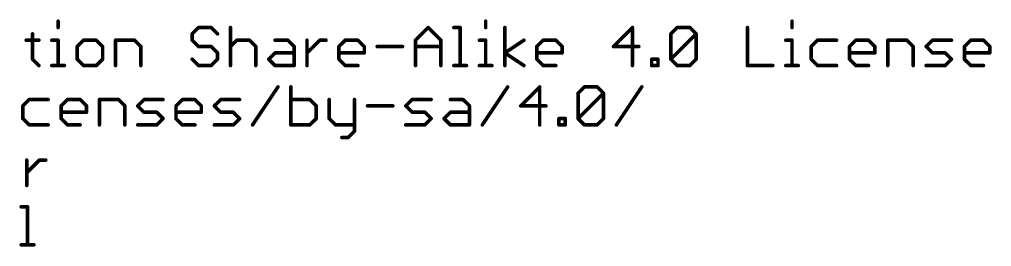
# Model space of a CAD drawing. Extents: x -37 to 70, y -15 to 15.
# Drawn here: x 28.72 to 70.28, y -14.02 to -4.3 of the extents above; entities that cross this region are included whole.
import ezdxf

# ---------------------------------------------------------------- set-up
doc = ezdxf.new("R2010")
doc.units = 0
doc.layers.add('51', color=53, linetype='CONTINUOUS')

msp = doc.modelspace()

# ---------------------------------------------------------------- linework, layer by layer
at = {"layer": '51', "const_width": 0.1524}
for points in [[(30.3679, -4.3756), (30.3679, -4.6468)], [(36.3708, -4.6468), (36.0997, -4.918)], [(36.9131, -4.6468), (36.3708, -4.6468)], [(37.1843, -4.918), (36.9131, -4.6468)], [(37.7368, -4.6468), (37.7368, -6.2738)], [(45.6497, -5.1891), (46.1921, -4.6468)], [(46.1921, -4.6468), (46.7344, -5.1891)], [(47.2869, -4.6468), (47.5581, -4.6468)], [(47.5581, -4.6468), (47.5581, -6.2738)], [(48.6495, -4.3756), (48.6495, -4.6468)], [(49.4698, -6.2738), (49.4698, -4.6468)], [(54.9219, -4.6468), (54.1084, -5.4603)], [(54.9219, -6.2738), (54.9219, -4.6468)], [(56.5641, -4.918), (56.8353, -4.6468)], [(56.8353, -4.6468), (57.3776, -4.6468)], [(57.3776, -4.6468), (57.6488, -4.918)], [(59.8384, -4.6468), (59.8384, -6.2738)], [(61.7467, -4.3756), (61.7467, -4.6468)], [(29.2765, -4.918), (29.2765, -6.0026)], [(36.0997, -4.918), (36.0997, -5.1891)], [(56.5641, -6.0026), (56.5641, -4.918)], [(56.5641, -6.0026), (57.6488, -4.918)], [(57.6488, -4.918), (57.6488, -6.0026)], [(29.0053, -5.1891), (29.5476, -5.1891)], [(30.0967, -5.1891), (30.3679, -5.1891)], [(30.3679, -5.1891), (30.3679, -6.2738)], [(31.4593, -5.1891), (31.1882, -5.4603)], [(31.1882, -5.4603), (31.1882, -6.0026)], [(32.0017, -5.1891), (31.4593, -5.1891)], [(32.2728, -5.4603), (32.0017, -5.1891)], [(32.2728, -6.0026), (32.2728, -5.4603)], [(32.8253, -6.2738), (32.8253, -5.1891)], [(32.8253, -5.1891), (33.6388, -5.1891)], [(33.6388, -5.1891), (33.91, -5.4603)], [(33.91, -5.4603), (33.91, -6.2738)], [(36.0997, -5.1891), (36.3708, -5.4603)], [(36.3708, -5.4603), (36.9131, -5.4603)], [(36.9131, -5.4603), (37.1843, -5.7315)], [(37.7368, -5.4603), (38.008, -5.1891)], [(38.008, -5.1891), (38.5503, -5.1891)], [(38.5503, -5.1891), (38.8215, -5.4603)], [(38.8215, -5.4603), (38.8215, -6.2738)], [(39.6451, -5.1891), (40.1875, -5.1891)], [(40.1875, -5.1891), (40.4586, -5.4603)], [(40.4586, -5.4603), (40.4586, -6.2738)], [(41.0111, -6.2738), (41.0111, -5.1891)], [(41.0111, -5.7315), (41.5535, -5.1891)], [(41.5535, -5.1891), (41.8246, -5.1891)], [(42.3754, -5.4603), (42.6466, -5.1891)], [(42.3754, -6.0026), (42.3754, -5.4603)], [(42.6466, -5.1891), (43.1889, -5.1891)], [(43.1889, -5.1891), (43.4601, -5.4603)], [(43.4601, -5.4603), (43.4601, -5.7315)], [(44.0126, -5.4603), (45.0972, -5.4603)], [(45.6497, -6.2738), (45.6497, -5.1891)], [(45.6497, -5.4603), (46.7344, -5.4603)], [(46.7344, -5.1891), (46.7344, -6.2738)], [(48.3783, -5.1891), (48.6495, -5.1891)], [(48.6495, -5.1891), (48.6495, -6.2738)], [(49.4698, -5.7315), (50.2833, -5.1891)], [(50.8341, -5.4603), (51.1052, -5.1891)], [(50.8341, -6.0026), (50.8341, -5.4603)], [(51.1052, -5.1891), (51.6476, -5.1891)], [(51.6476, -5.1891), (51.9187, -5.4603)], [(51.9187, -5.4603), (51.9187, -5.7315)], [(54.1084, -5.4603), (55.193, -5.4603)], [(61.4756, -5.1891), (61.7467, -5.1891)], [(61.7467, -5.1891), (61.7467, -6.2738)], [(62.8382, -5.1891), (62.567, -5.4603)], [(62.567, -5.4603), (62.567, -6.0026)], [(63.6517, -5.1891), (62.8382, -5.1891)], [(64.2042, -5.4603), (64.4753, -5.1891)], [(64.2042, -6.0026), (64.2042, -5.4603)], [(64.4753, -5.1891), (65.0177, -5.1891)], [(65.0177, -5.1891), (65.2888, -5.4603)], [(65.2888, -5.4603), (65.2888, -5.7315)], [(65.8413, -6.2738), (65.8413, -5.1891)], [(65.8413, -5.1891), (66.6548, -5.1891)], [(66.6548, -5.1891), (66.926, -5.4603)], [(66.926, -5.4603), (66.926, -6.2738)], [(67.4785, -5.4603), (67.7496, -5.1891)], [(67.7496, -5.7315), (67.4785, -5.4603)], [(67.7496, -5.1891), (68.5631, -5.1891)], [(69.1156, -5.4603), (69.3868, -5.1891)], [(69.1156, -6.0026), (69.1156, -5.4603)], [(69.3868, -5.1891), (69.9291, -5.1891)], [(69.9291, -5.1891), (70.2003, -5.4603)], [(70.2003, -5.4603), (70.2003, -5.7315)], [(37.1843, -5.7315), (37.1843, -6.0026)], [(39.374, -6.0026), (39.6451, -5.7315)], [(39.6451, -5.7315), (40.4586, -5.7315)], [(43.4601, -5.7315), (42.3754, -5.7315)], [(50.2833, -6.2738), (49.4698, -5.7315)], [(51.9187, -5.7315), (50.8341, -5.7315)], [(65.2888, -5.7315), (64.2042, -5.7315)], [(68.292, -5.7315), (67.7496, -5.7315)], [(68.5631, -6.0026), (68.292, -5.7315)], [(70.2003, -5.7315), (69.1156, -5.7315)], [(29.2765, -6.0026), (29.5476, -6.2738)], [(30.0967, -6.2738), (30.6391, -6.2738)], [(31.1882, -6.0026), (31.4593, -6.2738)], [(31.4593, -6.2738), (32.0017, -6.2738)], [(32.0017, -6.2738), (32.2728, -6.0026)], [(36.3708, -6.2738), (36.0997, -6.0026)], [(36.9131, -6.2738), (36.3708, -6.2738)], [(37.1843, -6.0026), (36.9131, -6.2738)], [(39.6451, -6.2738), (39.374, -6.0026)], [(40.4586, -6.2738), (39.6451, -6.2738)], [(42.6466, -6.2738), (42.3754, -6.0026)], [(43.1889, -6.2738), (42.6466, -6.2738)], [(47.2869, -6.2738), (47.8292, -6.2738)], [(48.3783, -6.2738), (48.9207, -6.2738)], [(51.1052, -6.2738), (50.8341, -6.0026)], [(51.6476, -6.2738), (51.1052, -6.2738)], [(55.7455, -6.2738), (55.7455, -6.0026)], [(55.7455, -6.0026), (56.0167, -6.0026)], [(56.0167, -6.2738), (55.7455, -6.2738)], [(56.0167, -6.0026), (56.0167, -6.2738)], [(56.8353, -6.2738), (56.5641, -6.0026)], [(57.3776, -6.2738), (56.8353, -6.2738)], [(57.6488, -6.0026), (57.3776, -6.2738)], [(59.8384, -6.2738), (60.9231, -6.2738)], [(61.4756, -6.2738), (62.0179, -6.2738)], [(62.567, -6.0026), (62.8382, -6.2738)], [(62.8382, -6.2738), (63.6517, -6.2738)], [(64.4753, -6.2738), (64.2042, -6.0026)], [(65.0177, -6.2738), (64.4753, -6.2738)], [(67.4785, -6.2738), (68.292, -6.2738)], [(68.292, -6.2738), (68.5631, -6.0026)], [(69.3868, -6.2738), (69.1156, -6.0026)], [(69.9291, -6.2738), (69.3868, -6.2738)], [(38.6838, -8.8138), (39.7685, -7.1868)], [(40.321, -7.1868), (40.321, -8.8138)], [(48.5067, -8.8138), (49.5914, -7.1868)], [(50.9574, -7.1868), (50.1439, -8.0003)], [(50.9574, -8.8138), (50.9574, -7.1868)], [(52.5996, -7.458), (52.8708, -7.1868)], [(52.5996, -8.5426), (52.5996, -7.458)], [(52.5996, -8.5426), (53.6843, -7.458)], [(52.8708, -7.1868), (53.4131, -7.1868)], [(53.4131, -7.1868), (53.6843, -7.458)], [(53.6843, -7.458), (53.6843, -8.5426)], [(54.2368, -8.8138), (55.3214, -7.1868)], [(29.132, -7.7291), (28.8609, -8.0003)], [(29.9455, -7.7291), (29.132, -7.7291)], [(30.498, -8.0003), (30.7692, -7.7291)], [(30.7692, -7.7291), (31.3115, -7.7291)], [(31.3115, -7.7291), (31.5827, -8.0003)], [(32.1352, -8.8138), (32.1352, -7.7291)], [(32.1352, -7.7291), (32.9487, -7.7291)], [(32.9487, -7.7291), (33.2198, -8.0003)], [(33.7723, -8.0003), (34.0435, -7.7291)], [(34.0435, -7.7291), (34.857, -7.7291)], [(35.4095, -8.0003), (35.6806, -7.7291)], [(35.6806, -7.7291), (36.223, -7.7291)], [(36.223, -7.7291), (36.4941, -8.0003)], [(37.0466, -8.0003), (37.3178, -7.7291)], [(37.3178, -7.7291), (38.1313, -7.7291)], [(41.1344, -7.7291), (40.321, -7.7291)], [(41.4056, -8.0003), (41.1344, -7.7291)], [(41.9581, -7.7291), (41.9581, -8.5426)], [(43.0428, -7.7291), (43.0428, -9.085)], [(45.2324, -8.0003), (45.5036, -7.7291)], [(45.5036, -7.7291), (46.3171, -7.7291)], [(47.1407, -7.7291), (47.6831, -7.7291)], [(47.6831, -7.7291), (47.9542, -8.0003)], [(28.8609, -8.0003), (28.8609, -8.5426)], [(30.498, -8.5426), (30.498, -8.0003)], [(31.5827, -8.2715), (30.498, -8.2715)], [(31.5827, -8.0003), (31.5827, -8.2715)], [(33.2198, -8.0003), (33.2198, -8.8138)], [(34.0435, -8.2715), (33.7723, -8.0003)], [(34.5858, -8.2715), (34.0435, -8.2715)], [(34.857, -8.5426), (34.5858, -8.2715)], [(35.4095, -8.5426), (35.4095, -8.0003)], [(36.4941, -8.2715), (35.4095, -8.2715)], [(36.4941, -8.0003), (36.4941, -8.2715)], [(37.3178, -8.2715), (37.0466, -8.0003)], [(37.8601, -8.2715), (37.3178, -8.2715)], [(38.1313, -8.5426), (37.8601, -8.2715)], [(41.4056, -8.5426), (41.4056, -8.0003)], [(43.5953, -8.0003), (44.6799, -8.0003)], [(45.5036, -8.2715), (45.2324, -8.0003)], [(46.0459, -8.2715), (45.5036, -8.2715)], [(46.3171, -8.5426), (46.0459, -8.2715)], [(46.8696, -8.5426), (47.1407, -8.2715)], [(47.1407, -8.2715), (47.9542, -8.2715)], [(47.9542, -8.0003), (47.9542, -8.8138)], [(50.1439, -8.0003), (51.2285, -8.0003)], [(28.8609, -8.5426), (29.132, -8.8138)], [(30.7692, -8.8138), (30.498, -8.5426)], [(34.5858, -8.8138), (34.857, -8.5426)], [(35.6806, -8.8138), (35.4095, -8.5426)], [(37.8601, -8.8138), (38.1313, -8.5426)], [(41.1344, -8.8138), (41.4056, -8.5426)], [(41.9581, -8.5426), (42.2293, -8.8138)], [(46.0459, -8.8138), (46.3171, -8.5426)], [(47.1407, -8.8138), (46.8696, -8.5426)], [(51.781, -8.8138), (51.781, -8.5426)], [(51.781, -8.5426), (52.0522, -8.5426)], [(52.0522, -8.5426), (52.0522, -8.8138)], [(52.8708, -8.8138), (52.5996, -8.5426)], [(53.6843, -8.5426), (53.4131, -8.8138)], [(29.132, -8.8138), (29.9455, -8.8138)], [(31.3115, -8.8138), (30.7692, -8.8138)], [(33.7723, -8.8138), (34.5858, -8.8138)], [(36.223, -8.8138), (35.6806, -8.8138)], [(37.0466, -8.8138), (37.8601, -8.8138)], [(40.321, -8.8138), (41.1344, -8.8138)], [(42.2293, -8.8138), (43.0428, -8.8138)], [(43.0428, -9.085), (42.7716, -9.3561)], [(45.2324, -8.8138), (46.0459, -8.8138)], [(47.9542, -8.8138), (47.1407, -8.8138)], [(52.0522, -8.8138), (51.781, -8.8138)], [(53.4131, -8.8138), (52.8708, -8.8138)], [(42.7716, -9.3561), (42.5004, -9.3561)], [(29.0281, -11.4046), (29.0281, -10.3199)], [(29.0281, -10.8623), (29.5704, -10.3199)], [(29.5704, -10.3199), (29.8416, -10.3199)], [(28.7929, -12.3176), (29.0641, -12.3176)], [(29.0641, -12.3176), (29.0641, -13.9446)], [(28.7929, -13.9446), (29.3353, -13.9446)]]:
    msp.add_lwpolyline(points, dxfattribs=at)
at = {"layer": '51', "const_width": 0.0762}
for points in [[(30.406, -4.3756, 1), (30.3298, -4.3756)], [(36.3708, -4.6087, 1), (36.3708, -4.6849)], [(36.3978, -4.6738, 1), (36.3439, -4.6199)], [(36.9401, -4.6199, 1), (36.8862, -4.6738)], [(36.9131, -4.6849, 1), (36.9131, -4.6087)], [(37.7749, -4.6468, 1), (37.6987, -4.6468)], [(46.219, -4.6199, 1), (46.1651, -4.6738)], [(46.219, -4.6738, 1), (46.1651, -4.6199)], [(47.2869, -4.6087, 1), (47.2869, -4.6849)], [(47.5962, -4.6468, 1), (47.52, -4.6468)], [(47.5581, -4.6849, 1), (47.5581, -4.6087)], [(48.6876, -4.3756, 1), (48.6114, -4.3756)], [(49.5079, -4.6468, 1), (49.4317, -4.6468)], [(54.96, -4.6468, 1), (54.8838, -4.6468)], [(54.9488, -4.6738, 1), (54.8949, -4.6199)], [(56.8353, -4.6087, 1), (56.8353, -4.6849)], [(56.8622, -4.6738, 1), (56.8083, -4.6199)], [(57.4045, -4.6199, 1), (57.3507, -4.6738)], [(57.3776, -4.6849, 1), (57.3776, -4.6087)], [(59.8765, -4.6468, 1), (59.8003, -4.6468)], [(61.7848, -4.3756, 1), (61.7086, -4.3756)], [(29.3146, -4.918, 1), (29.2384, -4.918)], [(30.3298, -4.6468, 1), (30.406, -4.6468)], [(36.0727, -4.891, 1), (36.1266, -4.9449)], [(36.1378, -4.918, 1), (36.0616, -4.918)], [(37.1574, -4.9449, 1), (37.2113, -4.891)], [(48.6114, -4.6468, 1), (48.6876, -4.6468)], [(56.6022, -4.918, 1), (56.526, -4.918)], [(56.5372, -4.891, 1), (56.591, -4.9449)], [(57.6869, -4.918, 1), (57.6107, -4.918)], [(57.6757, -4.9449, 1), (57.6218, -4.891)], [(57.6218, -4.9449, 1), (57.6757, -4.891)], [(61.7086, -4.6468, 1), (61.7848, -4.6468)], [(29.0053, -5.151, 1), (29.0053, -5.2272)], [(29.5476, -5.2272, 1), (29.5476, -5.151)], [(30.0967, -5.151, 1), (30.0967, -5.2272)], [(30.406, -5.1891, 1), (30.3298, -5.1891)], [(30.3679, -5.2272, 1), (30.3679, -5.151)], [(31.2263, -5.4603, 1), (31.1501, -5.4603)], [(31.1612, -5.4334, 1), (31.2151, -5.4872)], [(31.4593, -5.151, 1), (31.4593, -5.2272)], [(31.4863, -5.2161, 1), (31.4324, -5.1622)], [(32.0286, -5.1622, 1), (31.9747, -5.2161)], [(32.0017, -5.2272, 1), (32.0017, -5.151)], [(32.3109, -5.4603, 1), (32.2347, -5.4603)], [(32.2459, -5.4872, 1), (32.2998, -5.4334)], [(32.8634, -5.1891, 1), (32.7872, -5.1891)], [(32.8253, -5.151, 1), (32.8253, -5.2272)], [(33.6658, -5.1622, 1), (33.6119, -5.2161)], [(33.6388, -5.2272, 1), (33.6388, -5.151)], [(33.9481, -5.4603, 1), (33.8719, -5.4603)], [(33.8831, -5.4872, 1), (33.9369, -5.4334)], [(36.1266, -5.1622, 1), (36.0727, -5.2161)], [(36.0616, -5.1891, 1), (36.1378, -5.1891)], [(36.3708, -5.4222, 1), (36.3708, -5.4984)], [(36.3439, -5.4872, 1), (36.3978, -5.4334)], [(36.9401, -5.4334, 1), (36.8862, -5.4872)], [(36.9131, -5.4984, 1), (36.9131, -5.4222)], [(37.7099, -5.4334, 1), (37.7638, -5.4872)], [(38.008, -5.151, 1), (38.008, -5.2272)], [(38.0349, -5.2161, 1), (37.981, -5.1622)], [(38.5772, -5.1622, 1), (38.5234, -5.2161)], [(38.5503, -5.2272, 1), (38.5503, -5.151)], [(38.8596, -5.4603, 1), (38.7834, -5.4603)], [(38.7945, -5.4872, 1), (38.8484, -5.4334)], [(39.6451, -5.151, 1), (39.6451, -5.2272)], [(40.2144, -5.1622, 1), (40.1605, -5.2161)], [(40.1875, -5.2272, 1), (40.1875, -5.151)], [(40.4967, -5.4603, 1), (40.4205, -5.4603)], [(40.4317, -5.4872, 1), (40.4856, -5.4334)], [(41.0492, -5.1891, 1), (40.973, -5.1891)], [(41.5535, -5.151, 1), (41.5535, -5.2272)], [(41.5804, -5.2161, 1), (41.5265, -5.1622)], [(41.8246, -5.2272, 1), (41.8246, -5.151)], [(42.4135, -5.4603, 1), (42.3373, -5.4603)], [(42.3485, -5.4334, 1), (42.4024, -5.4872)], [(42.6466, -5.151, 1), (42.6466, -5.2272)], [(42.6735, -5.2161, 1), (42.6196, -5.1622)], [(43.2159, -5.1622, 1), (43.162, -5.2161)], [(43.1889, -5.2272, 1), (43.1889, -5.151)], [(43.4982, -5.4603, 1), (43.422, -5.4603)], [(43.4331, -5.4872, 1), (43.487, -5.4334)], [(44.0126, -5.4222, 1), (44.0126, -5.4984)], [(45.0972, -5.4984, 1), (45.0972, -5.4222)], [(45.6878, -5.1891, 1), (45.6116, -5.1891)], [(45.6228, -5.1622, 1), (45.6767, -5.2161)], [(45.6497, -5.4222, 1), (45.6497, -5.4984)], [(46.7725, -5.1891, 1), (46.6963, -5.1891)], [(46.7074, -5.2161, 1), (46.7613, -5.1622)], [(46.7344, -5.4984, 1), (46.7344, -5.4222)], [(48.3783, -5.151, 1), (48.3783, -5.2272)], [(48.6876, -5.1891, 1), (48.6114, -5.1891)], [(48.6495, -5.2272, 1), (48.6495, -5.151)], [(50.3044, -5.2208, 1), (50.2621, -5.1574)], [(50.8722, -5.4603, 1), (50.796, -5.4603)], [(50.8071, -5.4334, 1), (50.861, -5.4872)], [(51.1052, -5.151, 1), (51.1052, -5.2272)], [(51.1322, -5.2161, 1), (51.0783, -5.1622)], [(51.6745, -5.1622, 1), (51.6206, -5.2161)], [(51.6476, -5.2272, 1), (51.6476, -5.151)], [(51.9568, -5.4603, 1), (51.8806, -5.4603)], [(51.8918, -5.4872, 1), (51.9457, -5.4334)], [(54.1084, -5.4222, 1), (54.1084, -5.4984)], [(54.0814, -5.4334, 1), (54.1353, -5.4872)], [(55.193, -5.4984, 1), (55.193, -5.4222)], [(61.4756, -5.151, 1), (61.4756, -5.2272)], [(61.7848, -5.1891, 1), (61.7086, -5.1891)], [(61.7467, -5.2272, 1), (61.7467, -5.151)], [(62.6051, -5.4603, 1), (62.5289, -5.4603)], [(62.5401, -5.4334, 1), (62.594, -5.4872)], [(62.8382, -5.151, 1), (62.8382, -5.2272)], [(62.8651, -5.2161, 1), (62.8112, -5.1622)], [(63.6517, -5.2272, 1), (63.6517, -5.151)], [(64.2423, -5.4603, 1), (64.1661, -5.4603)], [(64.1772, -5.4334, 1), (64.2311, -5.4872)], [(64.4753, -5.151, 1), (64.4753, -5.2272)], [(64.5023, -5.2161, 1), (64.4484, -5.1622)], [(65.0446, -5.1622, 1), (64.9907, -5.2161)], [(65.0177, -5.2272, 1), (65.0177, -5.151)], [(65.3269, -5.4603, 1), (65.2507, -5.4603)], [(65.2619, -5.4872, 1), (65.3158, -5.4334)], [(65.8794, -5.1891, 1), (65.8032, -5.1891)], [(65.8413, -5.151, 1), (65.8413, -5.2272)], [(66.6818, -5.1622, 1), (66.6279, -5.2161)], [(66.6548, -5.2272, 1), (66.6548, -5.151)], [(66.9641, -5.4603, 1), (66.8879, -5.4603)], [(66.899, -5.4872, 1), (66.9529, -5.4334)], [(67.5054, -5.4334, 1), (67.4515, -5.4872)], [(67.4515, -5.4334, 1), (67.5054, -5.4872)], [(67.7496, -5.151, 1), (67.7496, -5.2272)], [(67.7766, -5.2161, 1), (67.7227, -5.1622)], [(68.5631, -5.2272, 1), (68.5631, -5.151)], [(69.1537, -5.4603, 1), (69.0775, -5.4603)], [(69.0887, -5.4334, 1), (69.1426, -5.4872)], [(69.3868, -5.151, 1), (69.3868, -5.2272)], [(69.4137, -5.2161, 1), (69.3599, -5.1622)], [(69.9561, -5.1622, 1), (69.9022, -5.2161)], [(69.9291, -5.2272, 1), (69.9291, -5.151)], [(70.2384, -5.4603, 1), (70.1622, -5.4603)], [(70.1734, -5.4872, 1), (70.2272, -5.4334)], [(37.2224, -5.7315, 1), (37.1462, -5.7315)], [(37.1574, -5.7584, 1), (37.2113, -5.7045)], [(39.6451, -5.6934, 1), (39.6451, -5.7696)], [(39.6721, -5.7584, 1), (39.6182, -5.7045)], [(40.4586, -5.7696, 1), (40.4586, -5.6934)], [(40.9842, -5.7045, 1), (41.0381, -5.7584)], [(42.3754, -5.6934, 1), (42.3754, -5.7696)], [(43.422, -5.7315, 1), (43.4982, -5.7315)], [(43.4601, -5.7696, 1), (43.4601, -5.6934)], [(49.4909, -5.6998, 1), (49.4486, -5.7632)], [(49.4486, -5.6998, 1), (49.4909, -5.7632)], [(50.8341, -5.6934, 1), (50.8341, -5.7696)], [(51.8806, -5.7315, 1), (51.9568, -5.7315)], [(51.9187, -5.7696, 1), (51.9187, -5.6934)], [(64.2042, -5.6934, 1), (64.2042, -5.7696)], [(65.2507, -5.7315, 1), (65.3269, -5.7315)], [(65.2888, -5.7696, 1), (65.2888, -5.6934)], [(67.7496, -5.6934, 1), (67.7496, -5.7696)], [(67.7227, -5.7584, 1), (67.7766, -5.7045)], [(68.3189, -5.7045, 1), (68.265, -5.7584)], [(68.292, -5.7696, 1), (68.292, -5.6934)], [(69.1156, -5.6934, 1), (69.1156, -5.7696)], [(70.1622, -5.7315, 1), (70.2384, -5.7315)], [(70.2003, -5.7696, 1), (70.2003, -5.6934)], [(29.3034, -5.9757, 1), (29.2495, -6.0296)], [(29.2384, -6.0026, 1), (29.3146, -6.0026)], [(29.5207, -6.3007, 1), (29.5746, -6.2469)], [(30.0967, -6.2357, 1), (30.0967, -6.3119)], [(30.6391, -6.3119, 1), (30.6391, -6.2357)], [(31.2151, -5.9757, 1), (31.1612, -6.0296)], [(31.1501, -6.0026, 1), (31.2263, -6.0026)], [(31.4593, -6.2357, 1), (31.4593, -6.3119)], [(31.4324, -6.3007, 1), (31.4863, -6.2469)], [(31.9747, -6.2469, 1), (32.0286, -6.3007)], [(32.0017, -6.3119, 1), (32.0017, -6.2357)], [(32.2347, -6.0026, 1), (32.3109, -6.0026)], [(32.2998, -6.0296, 1), (32.2459, -5.9757)], [(36.1266, -5.9757, 1), (36.0727, -6.0296)], [(36.3708, -6.2357, 1), (36.3708, -6.3119)], [(36.3439, -6.3007, 1), (36.3978, -6.2469)], [(36.8862, -6.2469, 1), (36.9401, -6.3007)], [(36.9131, -6.3119, 1), (36.9131, -6.2357)], [(37.1462, -6.0026, 1), (37.2224, -6.0026)], [(37.2113, -6.0296, 1), (37.1574, -5.9757)], [(39.4009, -5.9757, 1), (39.347, -6.0296)], [(39.347, -5.9757, 1), (39.4009, -6.0296)], [(39.6451, -6.2357, 1), (39.6451, -6.3119)], [(39.6182, -6.3007, 1), (39.6721, -6.2469)], [(40.4586, -6.3119, 1), (40.4586, -6.2357)], [(42.4024, -5.9757, 1), (42.3485, -6.0296)], [(42.3373, -6.0026, 1), (42.4135, -6.0026)], [(42.6466, -6.2357, 1), (42.6466, -6.3119)], [(42.6196, -6.3007, 1), (42.6735, -6.2469)], [(43.1889, -6.3119, 1), (43.1889, -6.2357)], [(47.2869, -6.2357, 1), (47.2869, -6.3119)], [(47.8292, -6.3119, 1), (47.8292, -6.2357)], [(48.3783, -6.2357, 1), (48.3783, -6.3119)], [(48.9207, -6.3119, 1), (48.9207, -6.2357)], [(50.2621, -6.3055, 1), (50.3044, -6.2421)], [(50.861, -5.9757, 1), (50.8071, -6.0296)], [(50.796, -6.0026, 1), (50.8722, -6.0026)], [(51.1052, -6.2357, 1), (51.1052, -6.3119)], [(51.0783, -6.3007, 1), (51.1322, -6.2469)], [(51.6476, -6.3119, 1), (51.6476, -6.2357)], [(55.7836, -6.0026, 1), (55.7074, -6.0026)], [(55.7455, -5.9645, 1), (55.7455, -6.0407)], [(55.7455, -6.2357, 1), (55.7455, -6.3119)], [(56.0548, -6.0026, 1), (55.9786, -6.0026)], [(56.0167, -6.0407, 1), (56.0167, -5.9645)], [(56.0167, -6.3119, 1), (56.0167, -6.2357)], [(56.591, -5.9757, 1), (56.5372, -6.0296)], [(56.5372, -5.9757, 1), (56.591, -6.0296)], [(56.526, -6.0026, 1), (56.6022, -6.0026)], [(56.8353, -6.2357, 1), (56.8353, -6.3119)], [(56.8083, -6.3007, 1), (56.8622, -6.2469)], [(57.3507, -6.2469, 1), (57.4045, -6.3007)], [(57.3776, -6.3119, 1), (57.3776, -6.2357)], [(57.6107, -6.0026, 1), (57.6869, -6.0026)], [(57.6757, -6.0296, 1), (57.6218, -5.9757)], [(59.8384, -6.2357, 1), (59.8384, -6.3119)], [(60.9231, -6.3119, 1), (60.9231, -6.2357)], [(61.4756, -6.2357, 1), (61.4756, -6.3119)], [(62.0179, -6.3119, 1), (62.0179, -6.2357)], [(62.594, -5.9757, 1), (62.5401, -6.0296)], [(62.5289, -6.0026, 1), (62.6051, -6.0026)], [(62.8382, -6.2357, 1), (62.8382, -6.3119)], [(62.8112, -6.3007, 1), (62.8651, -6.2469)], [(63.6517, -6.3119, 1), (63.6517, -6.2357)], [(64.2311, -5.9757, 1), (64.1772, -6.0296)], [(64.1661, -6.0026, 1), (64.2423, -6.0026)], [(64.4753, -6.2357, 1), (64.4753, -6.3119)], [(64.4484, -6.3007, 1), (64.5023, -6.2469)], [(65.0177, -6.3119, 1), (65.0177, -6.2357)], [(67.4785, -6.2357, 1), (67.4785, -6.3119)], [(68.265, -6.2469, 1), (68.3189, -6.3007)], [(68.292, -6.3119, 1), (68.292, -6.2357)], [(68.5901, -6.0296, 1), (68.5362, -5.9757)], [(68.5362, -6.0296, 1), (68.5901, -5.9757)], [(69.1426, -5.9757, 1), (69.0887, -6.0296)], [(69.0775, -6.0026, 1), (69.1537, -6.0026)], [(69.3868, -6.2357, 1), (69.3868, -6.3119)], [(69.3599, -6.3007, 1), (69.4137, -6.2469)], [(69.9291, -6.3119, 1), (69.9291, -6.2357)], [(30.3298, -6.2738, 1), (30.406, -6.2738)], [(32.7872, -6.2738, 1), (32.8634, -6.2738)], [(33.8719, -6.2738, 1), (33.9481, -6.2738)], [(37.6987, -6.2738, 1), (37.7749, -6.2738)], [(38.7834, -6.2738, 1), (38.8596, -6.2738)], [(40.4205, -6.2738, 1), (40.4967, -6.2738)], [(40.973, -6.2738, 1), (41.0492, -6.2738)], [(45.6116, -6.2738, 1), (45.6878, -6.2738)], [(46.6963, -6.2738, 1), (46.7725, -6.2738)], [(47.52, -6.2738, 1), (47.5962, -6.2738)], [(48.6114, -6.2738, 1), (48.6876, -6.2738)], [(49.4317, -6.2738, 1), (49.5079, -6.2738)], [(54.8838, -6.2738, 1), (54.96, -6.2738)], [(55.7074, -6.2738, 1), (55.7836, -6.2738)], [(55.9786, -6.2738, 1), (56.0548, -6.2738)], [(59.8003, -6.2738, 1), (59.8765, -6.2738)], [(61.7086, -6.2738, 1), (61.7848, -6.2738)], [(65.8032, -6.2738, 1), (65.8794, -6.2738)], [(66.8879, -6.2738, 1), (66.9641, -6.2738)], [(39.8002, -7.2079, 1), (39.7368, -7.1657)], [(40.3591, -7.1868, 1), (40.2829, -7.1868)], [(49.6231, -7.2079, 1), (49.5597, -7.1657)], [(50.9955, -7.1868, 1), (50.9193, -7.1868)], [(50.9843, -7.2138, 1), (50.9304, -7.1599)], [(52.6377, -7.458, 1), (52.5615, -7.458)], [(52.5727, -7.431, 1), (52.6266, -7.4849)], [(52.8708, -7.1487, 1), (52.8708, -7.2249)], [(52.8977, -7.2138, 1), (52.8438, -7.1599)], [(53.4401, -7.1599, 1), (53.3862, -7.2138)], [(53.4131, -7.2249, 1), (53.4131, -7.1487)], [(53.7224, -7.458, 1), (53.6462, -7.458)], [(53.7112, -7.4849, 1), (53.6573, -7.431)], [(53.6573, -7.4849, 1), (53.7112, -7.431)], [(55.3531, -7.2079, 1), (55.2897, -7.1657)], [(29.132, -7.691, 1), (29.132, -7.7672)], [(29.159, -7.7561, 1), (29.1051, -7.7022)], [(29.9455, -7.7672, 1), (29.9455, -7.691)], [(30.7692, -7.691, 1), (30.7692, -7.7672)], [(30.7961, -7.7561, 1), (30.7422, -7.7022)], [(31.3384, -7.7022, 1), (31.2846, -7.7561)], [(31.3115, -7.7672, 1), (31.3115, -7.691)], [(32.1733, -7.7291, 1), (32.0971, -7.7291)], [(32.1352, -7.691, 1), (32.1352, -7.7672)], [(32.9756, -7.7022, 1), (32.9217, -7.7561)], [(32.9487, -7.7672, 1), (32.9487, -7.691)], [(34.0435, -7.691, 1), (34.0435, -7.7672)], [(34.0704, -7.7561, 1), (34.0165, -7.7022)], [(34.857, -7.7672, 1), (34.857, -7.691)], [(35.6806, -7.691, 1), (35.6806, -7.7672)], [(35.7076, -7.7561, 1), (35.6537, -7.7022)], [(36.2499, -7.7022, 1), (36.196, -7.7561)], [(36.223, -7.7672, 1), (36.223, -7.691)], [(37.3178, -7.691, 1), (37.3178, -7.7672)], [(37.3447, -7.7561, 1), (37.2909, -7.7022)], [(38.1313, -7.7672, 1), (38.1313, -7.691)], [(40.321, -7.691, 1), (40.321, -7.7672)], [(41.1614, -7.7022, 1), (41.1075, -7.7561)], [(41.1344, -7.7672, 1), (41.1344, -7.691)], [(41.9962, -7.7291, 1), (41.92, -7.7291)], [(43.0809, -7.7291, 1), (43.0047, -7.7291)], [(45.5036, -7.691, 1), (45.5036, -7.7672)], [(45.5305, -7.7561, 1), (45.4766, -7.7022)], [(46.3171, -7.7672, 1), (46.3171, -7.691)], [(47.1407, -7.691, 1), (47.1407, -7.7672)], [(47.71, -7.7022, 1), (47.6561, -7.7561)], [(47.6831, -7.7672, 1), (47.6831, -7.691)], [(28.899, -8.0003, 1), (28.8228, -8.0003)], [(28.8339, -7.9734, 1), (28.8878, -8.0272)], [(30.5361, -8.0003, 1), (30.4599, -8.0003)], [(30.498, -8.2334, 1), (30.498, -8.3096)], [(30.4711, -7.9734, 1), (30.525, -8.0272)], [(31.6208, -8.0003, 1), (31.5446, -8.0003)], [(31.5446, -8.2715, 1), (31.6208, -8.2715)], [(31.5557, -8.0272, 1), (31.6096, -7.9734)], [(31.5827, -8.3096, 1), (31.5827, -8.2334)], [(33.2579, -8.0003, 1), (33.1817, -8.0003)], [(33.1929, -8.0272, 1), (33.2468, -7.9734)], [(33.7993, -7.9734, 1), (33.7454, -8.0272)], [(33.7454, -7.9734, 1), (33.7993, -8.0272)], [(34.0435, -8.2334, 1), (34.0435, -8.3096)], [(34.0165, -8.2984, 1), (34.0704, -8.2445)], [(34.6128, -8.2445, 1), (34.5589, -8.2984)], [(34.5858, -8.3096, 1), (34.5858, -8.2334)], [(35.4476, -8.0003, 1), (35.3714, -8.0003)], [(35.3825, -7.9734, 1), (35.4364, -8.0272)], [(35.4095, -8.2334, 1), (35.4095, -8.3096)], [(36.5322, -8.0003, 1), (36.456, -8.0003)], [(36.456, -8.2715, 1), (36.5322, -8.2715)], [(36.4672, -8.0272, 1), (36.5211, -7.9734)], [(36.4941, -8.3096, 1), (36.4941, -8.2334)], [(37.0736, -7.9734, 1), (37.0197, -8.0272)], [(37.0197, -7.9734, 1), (37.0736, -8.0272)], [(37.3178, -8.2334, 1), (37.3178, -8.3096)], [(37.2909, -8.2984, 1), (37.3447, -8.2445)], [(37.8871, -8.2445, 1), (37.8332, -8.2984)], [(37.8601, -8.3096, 1), (37.8601, -8.2334)], [(41.4437, -8.0003, 1), (41.3675, -8.0003)], [(41.3787, -8.0272, 1), (41.4326, -7.9734)], [(43.5953, -7.9622, 1), (43.5953, -8.0384)], [(44.6799, -8.0384, 1), (44.6799, -7.9622)], [(45.2594, -7.9734, 1), (45.2055, -8.0272)], [(45.2055, -7.9734, 1), (45.2594, -8.0272)], [(45.5036, -8.2334, 1), (45.5036, -8.3096)], [(45.4766, -8.2984, 1), (45.5305, -8.2445)], [(46.0729, -8.2445, 1), (46.019, -8.2984)], [(46.0459, -8.3096, 1), (46.0459, -8.2334)], [(47.1407, -8.2334, 1), (47.1407, -8.3096)], [(47.1677, -8.2984, 1), (47.1138, -8.2445)], [(47.9923, -8.0003, 1), (47.9161, -8.0003)], [(47.9273, -8.0272, 1), (47.9812, -7.9734)], [(47.9542, -8.3096, 1), (47.9542, -8.2334)], [(50.1439, -7.9622, 1), (50.1439, -8.0384)], [(50.1169, -7.9734, 1), (50.1708, -8.0272)], [(51.2285, -8.0384, 1), (51.2285, -7.9622)], [(28.8878, -8.5157, 1), (28.8339, -8.5696)], [(28.8228, -8.5426, 1), (28.899, -8.5426)], [(30.525, -8.5157, 1), (30.4711, -8.5696)], [(30.4599, -8.5426, 1), (30.5361, -8.5426)], [(34.8839, -8.5696, 1), (34.83, -8.5157)], [(34.83, -8.5696, 1), (34.8839, -8.5157)], [(35.4364, -8.5157, 1), (35.3825, -8.5696)], [(35.3714, -8.5426, 1), (35.4476, -8.5426)], [(38.1582, -8.5696, 1), (38.1044, -8.5157)], [(38.1044, -8.5696, 1), (38.1582, -8.5157)], [(41.3675, -8.5426, 1), (41.4437, -8.5426)], [(41.4325, -8.5696, 1), (41.3787, -8.5157)], [(41.985, -8.5157, 1), (41.9312, -8.5696)], [(41.92, -8.5426, 1), (41.9962, -8.5426)], [(46.344, -8.5696, 1), (46.2901, -8.5157)], [(46.2901, -8.5696, 1), (46.344, -8.5157)], [(46.8965, -8.5157, 1), (46.8426, -8.5696)], [(46.8426, -8.5157, 1), (46.8965, -8.5696)], [(51.8191, -8.5426, 1), (51.7429, -8.5426)], [(51.781, -8.5045, 1), (51.781, -8.5807)], [(52.0903, -8.5426, 1), (52.0141, -8.5426)], [(52.0522, -8.5807, 1), (52.0522, -8.5045)], [(52.6266, -8.5157, 1), (52.5727, -8.5696)], [(52.5727, -8.5157, 1), (52.6266, -8.5696)], [(52.5615, -8.5426, 1), (52.6377, -8.5426)], [(53.6462, -8.5426, 1), (53.7224, -8.5426)], [(53.7112, -8.5696, 1), (53.6573, -8.5157)], [(29.132, -8.7757, 1), (29.132, -8.8519)], [(29.1051, -8.8407, 1), (29.159, -8.7869)], [(29.9455, -8.8519, 1), (29.9455, -8.7757)], [(30.7692, -8.7757, 1), (30.7692, -8.8519)], [(30.7422, -8.8407, 1), (30.7961, -8.7869)], [(31.3115, -8.8519, 1), (31.3115, -8.7757)], [(32.0971, -8.8138, 1), (32.1733, -8.8138)], [(33.1817, -8.8138, 1), (33.2579, -8.8138)], [(33.7723, -8.7757, 1), (33.7723, -8.8519)], [(34.5589, -8.7869, 1), (34.6128, -8.8407)], [(34.5858, -8.8519, 1), (34.5858, -8.7757)], [(35.6806, -8.7757, 1), (35.6806, -8.8519)], [(35.6537, -8.8407, 1), (35.7076, -8.7869)], [(36.223, -8.8519, 1), (36.223, -8.7757)], [(37.0466, -8.7757, 1), (37.0466, -8.8519)], [(37.8332, -8.7869, 1), (37.8871, -8.8407)], [(37.8601, -8.8519, 1), (37.8601, -8.7757)], [(38.6521, -8.7927, 1), (38.7155, -8.8349)], [(40.321, -8.7757, 1), (40.321, -8.8519)], [(40.2829, -8.8138, 1), (40.3591, -8.8138)], [(41.1075, -8.7869, 1), (41.1614, -8.8407)], [(41.1344, -8.8519, 1), (41.1344, -8.7757)], [(42.2293, -8.7757, 1), (42.2293, -8.8519)], [(42.2023, -8.8407, 1), (42.2562, -8.7869)], [(43.0047, -9.085, 1), (43.0809, -9.085)], [(43.0697, -9.1119, 1), (43.0158, -9.058)], [(43.0428, -8.8519, 1), (43.0428, -8.7757)], [(45.2324, -8.7757, 1), (45.2324, -8.8519)], [(46.019, -8.7869, 1), (46.0729, -8.8407)], [(46.0459, -8.8519, 1), (46.0459, -8.7757)], [(47.1407, -8.7757, 1), (47.1407, -8.8519)], [(47.1138, -8.8407, 1), (47.1677, -8.7869)], [(47.9161, -8.8138, 1), (47.9923, -8.8138)], [(47.9542, -8.8519, 1), (47.9542, -8.7757)], [(48.475, -8.7927, 1), (48.5384, -8.8349)], [(50.9193, -8.8138, 1), (50.9955, -8.8138)], [(51.781, -8.7757, 1), (51.781, -8.8519)], [(51.7429, -8.8138, 1), (51.8191, -8.8138)], [(52.0141, -8.8138, 1), (52.0903, -8.8138)], [(52.0522, -8.8519, 1), (52.0522, -8.7757)], [(52.8708, -8.7757, 1), (52.8708, -8.8519)], [(52.8438, -8.8407, 1), (52.8977, -8.7869)], [(53.3862, -8.7869, 1), (53.4401, -8.8407)], [(53.4131, -8.8519, 1), (53.4131, -8.7757)], [(54.2051, -8.7927, 1), (54.2685, -8.8349)], [(42.5004, -9.318, 1), (42.5004, -9.3942)], [(42.7447, -9.3292, 1), (42.7985, -9.3831)], [(42.7716, -9.3942, 1), (42.7716, -9.318)], [(29.0662, -10.3199, 1), (28.99, -10.3199)], [(29.5704, -10.2818, 1), (29.5704, -10.358)], [(29.5973, -10.3469, 1), (29.5435, -10.293)], [(29.8416, -10.358, 1), (29.8416, -10.2818)], [(29.0011, -10.8353, 1), (29.055, -10.8892)], [(28.99, -11.4046, 1), (29.0662, -11.4046)], [(28.7929, -12.2795, 1), (28.7929, -12.3557)], [(29.1022, -12.3176, 1), (29.026, -12.3176)], [(29.0641, -12.3557, 1), (29.0641, -12.2795)], [(28.7929, -13.9065, 1), (28.7929, -13.9827)], [(29.026, -13.9446, 1), (29.1022, -13.9446)], [(29.3353, -13.9827, 1), (29.3353, -13.9065)]]:
    msp.add_lwpolyline(points, format="xyb", dxfattribs=at)

doc.saveas('drawing.dxf')
